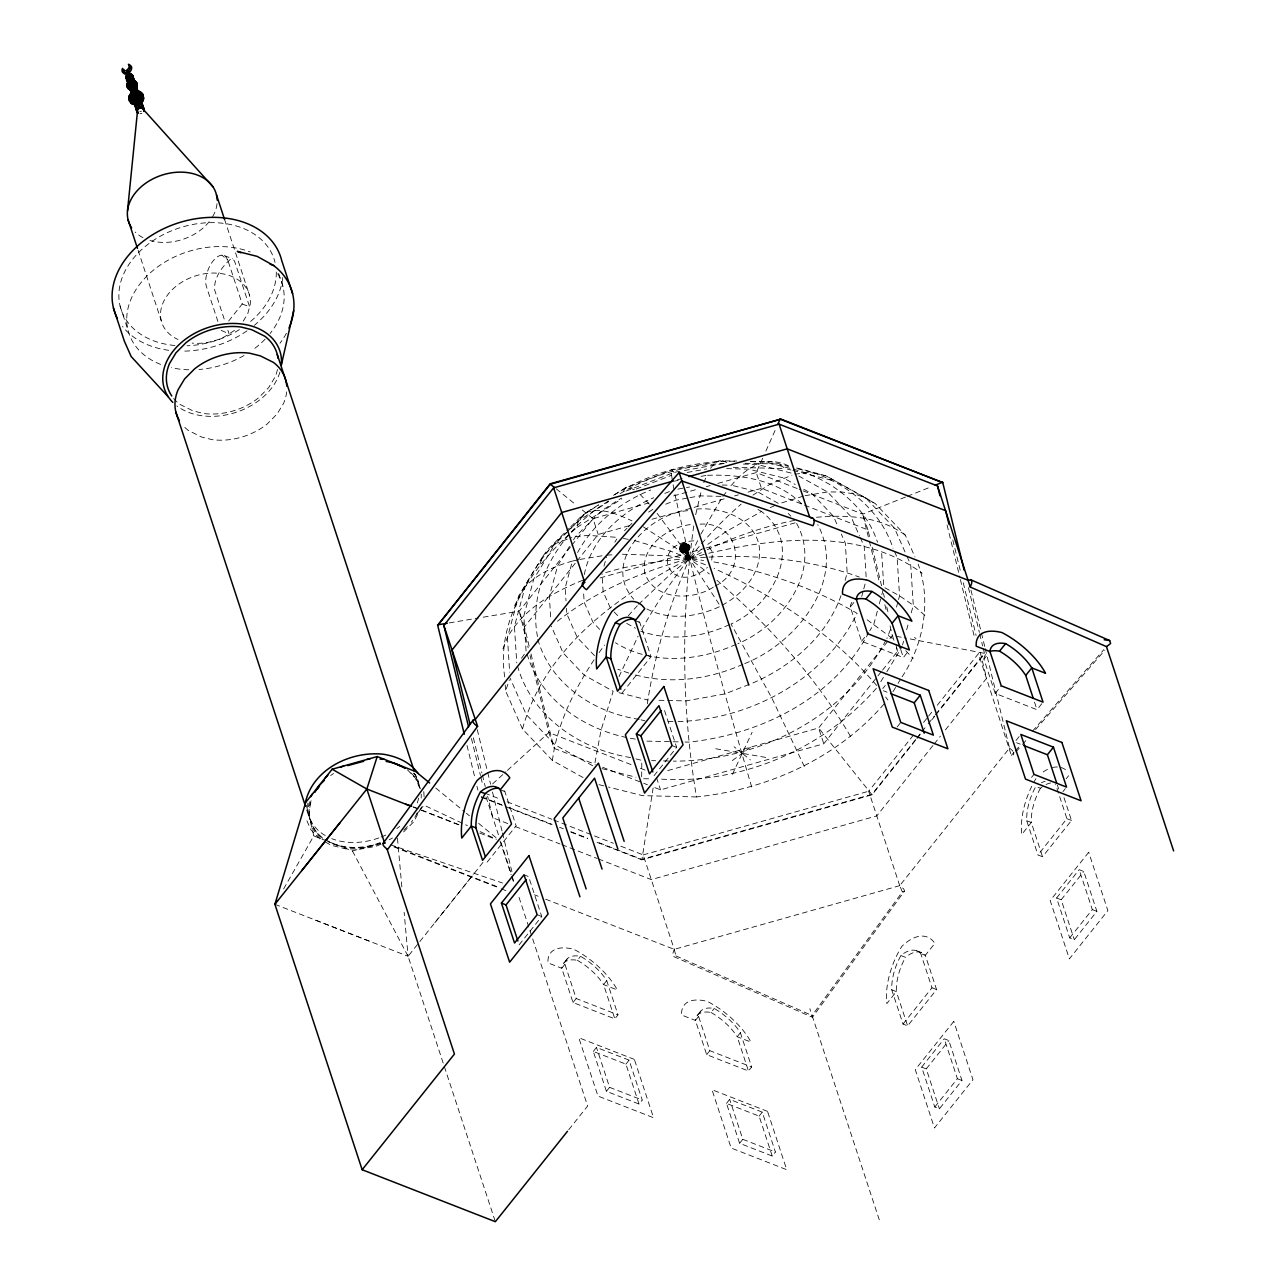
<?xml version="1.0" encoding="UTF-8"?>
<svg xmlns="http://www.w3.org/2000/svg" width="1286" height="1286" viewBox="0 0 1286 1286"><rect width="100%" height="100%" fill="white"/><g stroke="black" fill="none" stroke-linecap="round" stroke-linejoin="round"><path stroke-width="0.75" stroke-dasharray="5 3.75" d="M682.882 543.222C686.804 549.042 681.612 560.6 682.48 545.473C683.879 541.84 682.464 547.82 682.753 548.929C681.387 557.899 695.758 546.839 686.965 543.705L682.657 544.348L681.516 546.421L684.313 547.691L685.985 546.727L686.338 544.766L683.686 543.946L688.669 549.765L686.644 551.26L689.457 559.796L687.48 560.278L686.274 559.217L689.023 557.224L690.228 558.269L689.457 559.796M641.682 776.84L641.81 760.38L632.471 758.017M687.029 560.133L684.216 551.598L679.715 549.154L680.857 545.618L683.284 545.618L687.496 557.433M687.013 550.922L689.73 547.45L687.785 544.46L683.67 544.219L687.737 550.617L685.647 552.45L683.461 544.38L679.989 546.888C681.58 556.082 694.954 543.062 684.473 544.026C687.93 538.448 686.017 560.278 689.826 559.458M680.101 549.749C679.844 545.328 686.869 542.965 689.409 546.55L687.415 549.733M687.978 560.31C689.682 554.121 680.792 548.993 682.303 543.673L684.763 543.222M684.216 547.193C679.972 548.366 683.525 541.679 683.284 545.618M683.091 544.621L682.255 543.914L681.66 545.2M682.448 552.224C678.188 551.421 684.875 539.718 681.789 545.569M683.477 550.681L685.197 548.72L687.287 549.363M685.985 543.399C682.448 545.827 692.109 547.466 688.557 550.762M689.007 560.053L684.715 547.032L685.936 545.65L685.358 543.737L682.673 544.123L683.011 544.862L684.891 543.319L688.524 557.192M685.486 544.107L685.47 545.055M687.415 550.135L689.425 549.042C689.521 542.756 677.593 546.839 681.644 551.71L683.863 551.356M647.324 703.796C655.844 647.308 673.173 592.348 697.575 540.747C645.604 540.506 668.382 600.144 707.445 567.431M693.733 525.894C681.033 615.64 681.451 707.493 696.498 796.934C768.063 789.427 837.958 758.033 885.154 702.735M594.968 762.791L600.98 730.416L613.165 691.241L584.278 675.198L563.155 652.983L551.244 626.105M653.127 787.964L641.875 859.82L872.053 794.796L915.809 739.948M583.105 777.548L552.401 760.492C557.159 723.504 574.424 689.457 594.791 658.705M681.693 544.621L681.982 546.036M684.747 551.694L685.165 549.347M695.694 514.689L701.433 490.207M688.01 557.256L683.734 543.014L684.715 547.032M504.707 676.918C495.737 617.843 534.011 563.847 577.012 527.405C577.51 515.156 589.985 510.622 598.617 504.787M552.401 760.492L522.486 729.017C546.164 642.196 628.774 587.766 705.451 550.665M311.083 800.728C305.859 813.942 311.26 829.261 322.272 837.781M309.428 801.757L307.756 810.887M421.647 806.869L413.626 821.931L403.016 832.492M577.928 559.86L572.415 561.066L565.165 587.863L566.001 600.9M584.31 574.537C591.174 538.754 621.347 511.555 653.69 497.73M603.97 566.21L606.478 556.951M840.996 595.643C826.737 636.554 790.231 667.434 750.944 683.75M845.127 580.388L847.185 572.752L845.288 543.046L841.317 534.092M861.716 596.431L863.244 590.772M863.758 588.892L866.298 579.488M877.341 611.171L873.853 624.096L869.754 630.815M879.351 603.809L881.344 596.431M881.842 594.582L883.337 589.052M890.41 629.642L886.874 638.579M896.503 607.105L898.03 601.462M898.544 599.581L899.557 595.836L897.114 557.417L893.866 550.103M902.563 644.945L903.576 641.167M906.646 629.818L908.189 624.144M911.244 612.811L913.301 605.256L910.713 564.763L906.646 555.616M902.065 676.822C923.605 644.624 931.611 600.835 918.172 564.2M685.213 544.734C683.011 541.036 682.496 545.73 680.053 550.087L683.605 551.051M522.486 729.017L505.607 690.952L509.385 679.812M686.402 559.587L683.477 550.279L679.731 548.141L683.22 544.412C682.48 540.699 687.737 546.823 689.682 547.788L689.425 549.042M682.593 543.673L681.676 544.428M682.255 543.914C680.953 546.936 684.281 541.792 685.342 544.364M684.956 544.155L683.654 545.328L682.094 544.846M684.393 546.036L685.486 544.492M689.119 549.926L688.991 545.28L685.808 544.878M539.879 564.2L542.997 556.05L548.174 549.138L569.36 528.144M703.828 482.716L706.721 475.322C740.961 474.052 779.702 479.919 803.975 506.266M502.922 648.851L507.44 637.47L518.676 595.884L542.997 556.05L569.087 530.186M619.016 676.629L638.113 636.12M514.609 605.626C528.289 579.118 542.885 551.774 566.387 532.645M679.715 549.154L681.998 546.196M762.678 458.234L756.281 472.573L761.457 488.342L802.56 504.369M765.877 451.065L776.278 427.772M732.345 774.413L752.101 732.264M687.48 560.278C693.701 558.044 674.089 543.174 683.605 545.087M679.989 546.888L679.731 548.141M700.854 534.172L721.816 498.052M620.833 846.188L643.193 854.917L674.25 949.357L672.771 953.665A5.369 2.443 -66.4 0 0 673.478 956.479L812.43 1017.274L904.412 891.246A5.369 2.138 36.1 0 0 903.286 888.562L899.718 885.668L868.677 791.228L913.574 734.933M686.66 559.892C687.897 553.205 681.484 550.408 680.294 546.003M283.643 888.899L313.784 835.9L306.116 804.088M641.618 629.529C668.125 583.105 700.565 539.123 741.186 504.096M243.263 321.146L247.732 313.816L250.207 304.637A45.958 33.774 -18.2 0 0 187.322 279.158A45.958 33.774 -18.2 0 0 177.982 339.472M569.505 546.389L557.61 565.888L549.347 596.399L550.874 620.157M573.46 539.895L575.453 536.648L601.655 510.671L621.331 498.116M577.639 552.514C593.071 523.611 620.688 502.054 650.764 489.966M614.837 542.194L616.814 538.979M687.737 510.687C648.401 513.532 601.076 562.754 633.725 599.228M868.725 632.503C834.244 698.282 760.637 734.451 688.991 742.118L684.972 742.022M885.877 640.219C846.365 717.025 757.936 761.425 673.366 761.135M880.781 681.693L885.845 673.398M886.858 671.742L902.049 646.826M892.966 691.723L897.001 685.1M898.014 683.445L901.052 678.478M680.021 546.518L680.857 545.168M681.323 544.942C677.481 551.662 692.093 548.366 686.306 543.737M682.175 544.428L682.77 543.721M685.052 544.605L682.834 545.811M688.09 550.987C691.868 543.415 676.147 548.865 683.895 552.433L684.666 551.726M689.344 548.8L686.354 551.758M521.505 658.255L526.119 651.697L523.836 615.785L533.803 578.909L555.375 543.56L571.804 537.564M599.099 652.565L604.516 645.058M985.237 648.658L1009.51 748.066L899.718 885.668L902.354 891.937L812.093 1015.506L812.43 1017.274L809.858 1008.706M722.893 496.412L726.14 492.216M217.913 321.516L206.451 286.665A19.145 9.693 -68.7 0 1 206.708 274.031L208.268 269.304A19.145 9.693 -68.7 0 1 221.771 255.158L226.352 257.232L227.606 260.158L221.964 255.191M221.176 330.373L229.069 333.862L227.895 330.293M228.619 321.05L242.234 303.978L227.751 259.965M570.518 546.888L519.255 611.155L480.353 617.682M571.772 545.328L593.023 518.676L648.723 502.955M529.141 646.183L524.431 626.925L575.694 562.657M576.948 561.098L598.199 534.462L630.863 525.235M416.648 814.311L418.85 811.546M419.943 810.164L423.946 805.149L467.429 825.644M495.11 1220.977L408.08 956.27L484.163 860.897M487.169 862.134L516.136 825.837L504.868 791.581A37.889 19.177 -68.7 0 0 503.646 790.44M622.086 693.025L651.054 656.728L639.785 622.472A37.889 19.177 -68.7 0 0 638.563 621.331M519.142 944.808L541.727 916.5L528.61 876.586L524.013 874.785M654.06 775.699L676.661 747.391L663.528 707.477M563.991 962.892L567.174 958.906M564.94 964.275L561.757 968.262L573.026 1002.517L614.821 1018.833L618.003 1014.847L606.735 980.591A37.889 17.088 38.6 0 0 580.549 956.318A37.889 17.088 38.6 0 0 564.94 964.275L576.208 998.531L618.003 1014.847M906.968 653.015L903.351 657.564L861.556 641.248L850.287 606.992L853.92 602.443M577.366 960.304A37.889 17.088 38.6 0 1 603.552 984.578L617.328 989.963A54.333 24.514 38.6 0 0 573.733 949.261A54.333 24.514 38.6 0 0 547.981 962.892L561.757 968.262A37.889 17.088 38.6 0 1 577.366 960.304L580.549 956.318M573.026 1002.517L576.208 998.531M861.556 641.248L867.6 633.676M606.735 980.591L603.552 984.578L614.821 1018.833M890.025 625.864L892.371 635.509L818.603 727.972L664.958 771.375M654.928 787.675L660.538 789.861L823.796 743.742L881.312 671.646M882.566 670.086L897.564 651.279L895.683 643.563M593.296 1051.418L596.479 1047.431L629.095 1060.146L642.212 1100.06L639.029 1104.047L606.413 1091.332L593.296 1051.418L625.912 1064.133L639.029 1104.047M882.807 688.54L885.234 685.502M568.717 1129.735L587.638 1106.04L518.21 894.895M625.912 1064.133L629.095 1060.146M606.413 1091.332L609.596 1087.345L596.479 1047.431M897.146 726.944L900.763 722.394M923.557 722.427L927.302 717.733M928.556 716.173L932.302 711.48M937.285 705.226L978.453 653.626L1011.343 755.412L1013.32 754.93A5.482 2.749 41.2 0 0 1013.336 752.149M915.664 739.514L871.908 794.346L641.73 859.37L596.929 841.896M916.918 737.939L920.663 733.245M921.917 731.686L926.917 725.417M928.17 723.841L934.424 716.013M935.661 714.437L984.417 653.336L904.122 637.776M917.063 738.389L920.808 733.679M932.061 719.581L934.568 716.447M935.806 714.887L984.562 653.77L983.147 647.935M697.639 1015.056L700.822 1011.069M698.603 1016.438L695.421 1020.425L706.673 1054.681L748.468 1070.981L751.651 1066.994L740.382 1032.738A37.889 17.088 38.6 0 0 714.196 1008.465A37.889 17.088 38.6 0 0 698.603 1016.438L709.856 1050.694L751.651 1066.994M1041.837 703.651L1036.998 709.711L995.203 693.411L983.935 659.155L987.568 654.606M711.013 1012.468A37.889 17.088 38.6 0 1 737.216 1036.741L750.992 1042.11A54.333 24.514 38.6 0 0 707.38 1001.408A54.333 24.514 38.6 0 0 681.628 1015.04L695.421 1020.425A37.889 17.088 38.6 0 1 711.013 1012.468L714.196 1008.465M932.929 745.542L876.779 815.903L651.311 879.608L599.115 859.225M934.166 743.983L940.404 736.171M945.403 729.901L986.571 678.301L979.9 651.021M706.673 1054.681L709.856 1050.694M995.203 693.411L1001.247 685.824M740.382 1032.738L737.216 1036.741L748.468 1070.981M726.494 1103.388L729.676 1099.401L762.276 1112.133L775.41 1152.031L772.227 1156.034L739.611 1143.302L726.494 1103.388L759.094 1116.119L772.227 1156.034M1016.004 740.511L1019.621 735.978M759.094 1116.119L762.276 1112.133M739.611 1143.302L742.794 1139.316L729.676 1099.401M1031.533 777.403L1033.96 774.365M1066.207 778.737L1068.586 775.747M1062.943 791.646L1065.355 788.607M903.029 1024.074L931.98 987.793L920.728 953.537A37.889 19.177 -68.7 0 0 900.939 955.562A37.889 19.177 -68.7 0 0 891.761 989.834L903.029 1024.074L907.627 1025.874L936.578 989.577L925.309 955.321L920.728 953.537M1063.988 797.625L1071.495 820.468L1042.544 856.765L1037.947 854.965L1066.914 818.668L1055.645 784.412M921.66 1067.107L944.262 1038.783L948.859 1040.583L961.976 1080.497L939.375 1108.805L934.793 1107.021L921.66 1067.107L926.258 1068.891L939.375 1108.805M1056.594 897.998L1079.179 869.674L1083.776 871.474L1096.894 911.372L1074.308 939.696L1069.711 937.896L1056.594 897.998L1061.175 899.782L1074.308 939.696M926.258 1068.891L948.859 1040.583M1061.175 899.782L1083.776 871.474M934.793 1107.021L957.379 1078.697L944.262 1038.783M1069.711 937.896L1092.312 909.588L1079.179 869.674M434.845 922.721L473.184 874.673M710.563 468.233L714.55 463.41L718.681 460.87L736.685 461.015M1011.343 755.412L1013.979 752.39M1015.313 750.879L1020.586 744.835M1032.481 731.236L1103.822 649.655M1015.94 751.94L1021.164 745.96M1022.466 744.465L1026.389 739.98M1035.535 729.532L1104.787 650.33M628.291 615.721L637.293 605.77M722.089 485.015L731.573 485.24C745.285 467.766 766.858 454.488 788.993 466.111M638.579 604.34L672.064 572.704L704.471 546.92M570.775 526.746L582.06 515.557L598.376 505.141M567.769 531.279L587.059 512.166C602.378 507.231 618.18 514.625 632.005 520.846M570.47 528.819L578.716 520.653L608.503 501.636M624.417 530.796L627.07 528.176M628.388 526.858L632.374 522.92M492.651 783.849L505.977 771.696M507.456 770.346L548.865 732.538L530.057 655.458M682.577 543.431L683.188 543.624M680.664 545.569L681.982 544.348M684.056 544.621L684.072 543.319M686.644 551.26L688.749 550.344M141.412 111.191L139.836 111.544M557.481 621.251C600.771 586.737 653.706 567.255 706.85 553.784M752.953 495.11L770.668 483.825L791.983 475.225M732.345 760.573L752.117 746.089M685.229 543.673L684.473 543.383M879.286 1219.851L812.093 1015.506L675.889 955.9L673.478 956.479M234.486 330.406L224.632 336.707A45.958 33.774 -18.2 0 1 192.144 343.105M613.486 495.303C649.944 472.782 693.781 460.227 736.717 461.304M614.692 494.724L626.7 486.864L634.448 489.741M608.503 501.026C563.043 528.707 527.099 581.835 537.5 636.795M620.093 493.631C651.166 474.904 687.978 464.519 724.179 463.635M577.012 527.405L621.829 498.807M648.61 512.085L653.593 508.902M713.312 587.188C692.222 600.948 654.027 600.546 644.736 572.865C640.428 546.1 668.302 526.553 692.27 524.366M715 586.111C748.725 570.212 738.678 520.846 699.889 524.19M722.105 605.208C744.289 593.682 763.948 569.891 758.724 543.512C751.362 517.293 721.542 506.989 696.707 509.079M904.171 891.664L902.354 891.937M684.747 545.569L682.432 545.698M686.628 552.048L687.849 551.164M804.313 766.472L771.793 697.944L731.027 623.983C772.741 605.915 805.47 545.296 761.457 511.458L725.449 532.002L707.429 544.589L712.557 552.208L711.576 561.548C762.566 570.309 812.414 587.172 857.135 613.374C824.455 680.021 750.236 719.501 677.642 721.591M707.204 549.781C735.062 536.439 764.479 526.312 794.796 520.348C824.583 568.155 783.174 624.835 737.891 643.643M770.25 507.616L777.274 504.53M582.783 580.243C553.398 592.107 523.273 608.825 507.44 637.47L509.642 672.176M905.489 497.039L862.761 514.127L799.249 489.339M907.353 496.3L931.514 486.638M380.206 842.603C362.716 849.307 341.433 849.676 325.213 839.404M679.908 471.335L674.009 472.396L623.405 492.12L624.466 488.487L672.498 469.76L722.877 460.677L727.104 462.831L681.885 470.981M636.313 489.018L671.597 475.257L671.581 469.374L674.009 472.396M664.782 493.406L672.176 490.529M665.73 504.176L676.131 500.125L687.946 497.987M729.291 624.658C701.851 637.711 669.636 641.344 640.685 631.153M736.042 644.366C698.603 661.406 651.455 665.328 615.48 642.743M742.922 664.299C708.136 679.876 667.482 685.084 630.735 673.543M744.723 663.592C796.275 643.08 847.152 580.95 817.8 524.672M749.095 684.473L724.95 693.893L685.985 700.918L657.902 700.243M381.026 844.275L375.56 846.397L360.273 849.162L345.307 848.808L331.145 845.24L322.947 840.69M685.325 551.71L686.595 551.276M686.74 551.807L684.248 552.401M141.91 113.313L139.949 113.747M572.415 561.066C555.005 566.001 537.677 573.508 525.106 586.946L514.432 626.411L516.763 662.901M677.352 479.855L685.068 477.685M673.687 495.898L696.739 489.387M706.335 486.671L710.177 485.594M717.861 483.423L756.281 472.573L797.368 488.6M651.986 519.271L726.895 498.1M734.579 495.93L738.421 494.853M748.018 492.136L761.457 488.342M600.08 577.928L704.149 548.527M706.078 547.997L796.645 522.405M643.193 854.917L868.677 791.228M545.618 899.171L674.25 949.357L899.718 885.668M327.657 841.301L352.444 850.978L380.158 843.182M369.307 941.143L313.527 919.377M708.747 553.253C778.223 537.21 861.331 528.369 922.191 573.267M605.706 572.608C638.579 562.657 672.916 559.362 707.059 557.24M803.236 496.155L779.027 503.758L757.47 491.782L731.573 485.24M805.052 495.705L827.509 491.959L841.607 491.959L854.386 493.937L865.703 497.875L875.396 503.71L905.312 535.185L914.957 556.951M579.761 559.458L603.359 555.568M683.895 552.433L681.934 551.983M687.174 472.46L706.657 468.94M674.411 481.141L678.22 480.466M701.031 476.35L706.721 475.322M677.899 489.114L689.537 487.008M689.907 497.634L699.761 495.866L720.964 496.364M449.248 622.906L478.408 618.003M683.895 543.705L684.666 543.174M685.727 551.983C683.139 552.996 681.773 549.251 684.457 548.447C690.759 546.92 686.242 556.5 690.084 559.088M575.453 536.648L588.088 535.394L617.794 537.371M708.988 557.095C759.688 554.523 811.402 559.748 859.353 577.044M816.465 517.293C846.735 514.496 880.058 516.361 905.312 535.185M606.976 555.102L612.779 554.78M622.44 554.234L667.916 555.745L703.619 560.455M685.936 545.248L689.312 546.164C689.569 550.601 682.544 552.948 680.005 549.379M750.494 461.336L772.179 461.851L788.511 466.448M750.735 461.642L764.768 461.963L791.453 468.715M745.092 463.249L779.059 464.053L785.312 468.57L790.986 470.001M743.421 464.085L756.891 464.407L795.423 474.148L806.692 472.573L817.028 473.2L826.335 476.013L865.703 497.875L894.477 528.144L905.842 553.784M733.309 467.332L785.312 468.57M726.606 468.618L748.677 469.149L783.367 477.91L795.262 484.517M668.029 721.366L675.713 721.542M646.906 741.122L682.979 741.974M651.664 760.621L655.619 760.701M663.496 760.894L671.388 761.087M643.675 778.705L651.664 778.898M661.647 779.139C742.794 784.235 824.856 748.179 877.743 686.676C833.617 634.995 775.747 596.206 714.084 568.476M696.498 796.934L642.486 795.648L608.455 787.048M242.234 303.978L249.613 306.856L235.129 262.842L233.939 260.19L231.014 258.759C222.237 266.282 213.781 277.776 214.601 289.848L224.954 321.339M683.573 543.239L684.409 543.206M683.477 543.544L684.232 543.239M684.618 543.431L686.386 543.608M683.364 546.277L682.046 545.827M683.027 552.321L684.795 552.482M715.772 748.757L742.231 753.339L734.065 746.748M743.533 753.564L768.674 757.92M623.372 538.432L630.799 539.847M896.294 636.265L902.177 637.406M796.484 467.991C838.793 476.913 879.351 506.089 893.047 548.27M797.963 468.843L826.335 476.013L875.396 503.71M793.349 469.197C830.37 478.585 865.414 505.06 877.534 542.274M792.883 470.483L834.453 480.996M628.822 673.076L617.827 669.267M618.952 692.704L647.855 700.002M639.142 719.356C594.132 712.765 550.295 684.281 537.628 638.74M641.071 719.838L644.929 720.819M635.284 739.096C587.541 731.863 540.715 701.754 526.922 653.497M630.606 757.55C580.484 749.69 532.179 717.041 517.695 666.646M601.961 768.626L635.991 777.226M599.003 784.653L606.558 786.566M634.512 540.57L670.681 551.212L708.811 566.081M685.518 543.496L687.785 544.46L686.66 548.833L689.473 557.368M390.703 844.854L502.521 883M224.311 255.576L232.541 258.791M804.425 505.109L867.937 529.896L869.818 537.596M883.418 690.759L887.035 692.173M1016.599 742.745L1020.232 744.16M635.204 620.688L639.785 622.472M1042.319 786.775A37.889 19.177 -68.7 0 0 1040.454 788.238L1035.873 786.453A37.889 19.177 -68.7 0 0 1026.694 820.709L1037.947 854.965M1066.914 818.668L1071.495 820.468M647.983 655.538L651.054 656.728M1026.694 820.709L1031.276 822.51L1042.544 856.765M672.064 745.591L676.661 747.391M1092.312 909.588L1096.894 911.372M631.056 764.607L548.865 732.538L554.057 748.307L595.145 764.35M640.396 768.256L646.006 770.443M602.62 767.26L641.859 782.563M643.723 783.303L647.453 784.749M916.725 950.788L921.323 952.572M500.27 789.797L504.868 791.581M484.742 793.092L499.659 798.911M507.118 801.821L551.855 819.278M553.719 820.002L613.374 843.278M900.939 955.562L905.537 957.347A37.889 19.177 -68.7 0 1 925.309 955.321L934.858 943.361A54.333 27.52 -68.7 0 0 901.904 946.303A54.333 27.52 -68.7 0 0 886.81 1003.578L896.358 991.619A37.889 19.177 -68.7 0 1 905.537 957.347M481.205 796.741L501.733 804.747M509.208 807.656L552.128 824.406M559.603 827.332L563.332 828.779M570.807 831.688L587.606 838.247M481.35 797.175L503.758 805.92M505.623 806.644L552.273 824.856M570.952 832.138L587.75 838.697M597.074 842.33L641.875 859.82M931.98 987.793L936.578 989.577M507.777 823.587L492.86 817.767L487.619 796.323M515.22 826.496L559.973 843.954M561.837 844.677L597.251 858.501M891.761 989.834L896.358 991.619L907.627 1025.874M413.079 807.061L461.417 825.917M479.807 833.103L494.531 838.842M534.429 894.799L538.159 896.262M394.272 846.526L499.724 887.678M393.95 846.927L499.402 888.079M501.251 888.803L506.797 890.957M537.146 914.7L541.727 916.5M957.379 1078.697L961.976 1080.497M313.784 835.9L325.921 840.626M274.899 904.299L408.08 956.27L404.125 912.288M609.596 1087.345L642.212 1100.06M742.794 1139.316L775.41 1152.031M413.545 806.885L461.336 825.628M480.112 831.608L496.428 839.292M681.644 551.71L680.053 550.087M643.354 526.858L674.748 547.177L709.342 573.942M798.799 476.029L827.509 491.959L850.962 516.634L859.53 535.957M803.766 489.243L812.254 493.953L833.376 516.168L838.15 526.922M757.952 509.513L761.457 511.458M646.89 608.953C669.701 620.977 697.832 616.862 720.433 606.285L679.844 543.93L657.05 513.227M626.668 623.372L635.429 628.227M592.685 765.765L555.038 744.851L526.247 714.582L510.012 677.947M680.696 550.874L685.695 551.694L688.492 560.23M867.166 619.804L893.272 639.142M1009.51 748.066L1012.178 750.365A5.482 2.749 41.2 0 1 1012.838 751.265M914.523 637.406L916.018 638.595M742.97 753.95L750.381 759.913M556.227 488.825L576.16 504.996M582.285 509.979L593.023 518.676L598.199 534.462M319.684 838.874L310.73 829.566L305.505 817.414M435.761 788.045L464.841 811.996M466.368 813.266L469.438 815.774M478.617 823.345L496.991 838.472M717.009 580.324C768.996 625.35 815.983 677.224 850.769 736.814M924.875 615.351L913.301 605.256L899.557 595.836L883.836 587.204L881.537 551.292M639.898 494.194L651.166 506.137M407.373 769.751L415.33 778.046L419.831 788.093L417.162 777.049M788.222 513.435L790.858 516.2M614.194 611.991L619.305 617.376M599.662 629.384L593.087 622.472L584.198 602.411L583.49 591.319M594.518 655.667L577.301 637.551L566.837 613.952L566.483 608.358M413.465 773.159L415.941 775.763M320.728 838.601L311.887 828.039M905.762 650.748L913.189 658.593M687.769 544.203L688.621 546.566L686.933 549.026L690.228 558.671M684.988 543.383L685.599 544.219M885.652 697.044L887.903 700.018M352.444 850.978L408.08 956.27M860.302 537.709L864.208 546.486L866.185 577.543M610.336 607.94L603.118 591.64L601.961 573.62M679.683 548.479L680.423 550.649M1034.491 702.108L1036.998 709.711M1057.397 785.167L1058.651 788.961M867.937 529.896L862.761 514.127L868.87 539.172M900.843 649.944L903.351 657.564M892.371 635.509L894.108 640.766M896.406 647.774L897.564 651.279M872.053 794.796L818.603 727.972L823.796 743.742M656.503 777.596L660.538 789.861M524.431 626.925L519.255 611.155L528.176 647.758M485.995 796.886L498.438 834.743M500.913 842.282L511.458 874.335M512.069 876.216L514.561 883.755M500.045 840.996L511.121 874.705M511.748 876.57L514.207 884.061M278.676 273.42L282.904 286.312M415.442 774.767L419.831 788.093M224.6 219.552L249.645 295.716M138.1 250.272L161.248 320.68M306.695 809.939L309.813 819.455M120.112 306.132L127.989 330.084M751.683 786.984C723.021 689.907 696.289 592.171 674.732 493.245M674.25 949.357L675.889 955.9M970.978 590.178L980.961 631.105M981.443 633.066L984.771 646.713M968.422 587.654L979.353 632.374M979.675 633.885L982.665 645.99M952.797 539.911L960.883 573.042M963.262 582.783L976.106 635.429M947.059 524.977L959.903 577.607M960.385 579.552L974.177 636.088M872.165 547.225L881.569 585.757M883.45 593.473L884.398 597.331M886.745 606.96L888.626 614.66M869.336 541.101L879.688 583.474M884.848 604.677L886.263 610.448M531.022 653.899L554.057 748.307M477.267 729.628L487.249 770.571M487.732 772.516L490.577 784.219M492.49 792.015L502.006 830.997M502.472 832.942L511.989 871.94M473.361 737.842L481.912 772.934M482.395 774.879L485.24 786.582M471.432 738.502L480.466 775.538M480.932 777.5L482.845 785.296M466.995 745.446L475.209 778.946M476.961 786.276L477.91 790.167M673.125 484.822L674.025 489.805M671.597 475.257L672.289 479.935M397.487 838.327L401.971 888.304M505.221 684.94L505.607 690.952M423.785 791.597L424.155 797.529M983.935 659.155A37.889 17.088 38.6 0 1 987.23 652.838M850.287 606.992A37.889 17.088 38.6 0 1 852.505 601.623M279.898 372.152A60.747 44.64 -18.2 0 1 235.981 412.34A60.747 44.64 -18.2 0 1 176.841 405.91M277.454 369.484A57.243 42.068 -18.2 0 1 275.011 377.103L268.597 387.713L258.599 397.808A57.243 42.068 -18.2 0 1 203.59 413.497L192.868 410.813L179.735 404.27A57.243 42.068 -18.2 0 1 172.887 397.503M286.456 333.235A87.48 64.284 -18.2 0 1 279.994 343.233M282.775 277.487A87.48 64.284 -18.2 0 1 254.371 325.31M246.976 330.888A87.48 64.284 -18.2 0 1 182.499 351.158M168.739 350.306A87.48 64.284 -18.2 0 1 122.524 326.467M276.297 272.053A80.552 59.204 -18.2 0 1 248.471 323.188M239.405 329.602A80.552 59.204 -18.2 0 1 187.033 345.789M174.912 345.5A80.552 59.204 -18.2 0 1 119.566 287.26A80.552 59.204 -18.2 0 1 195.826 223.941A80.552 59.204 -18.2 0 1 275.043 262.376M277.68 273.789A80.552 59.204 -18.2 0 1 270.156 333.444M265.125 339.183A80.552 59.204 -18.2 0 1 251.96 350.435M244.051 355.483A80.552 59.204 -18.2 0 1 198.976 369.5M188.785 369.789A80.552 59.204 -18.2 0 1 171.295 367.651M160.605 364.388A80.552 59.204 -18.2 0 1 140.737 282.936A80.552 59.204 -18.2 0 1 250.288 251.992M217.029 203.718A45.958 33.774 -18.2 0 1 211.274 218.845M209.184 221.69A45.958 33.774 -18.2 0 1 149.996 240.466M142.971 237.653A45.958 33.774 -18.2 0 1 135.159 232.043M1040.454 788.238A37.889 19.177 -68.7 0 0 1031.276 822.51L1021.743 834.469A54.333 27.52 -68.7 0 1 1031.774 786.244M1046.048 784.508A37.889 19.177 -68.7 0 1 1051.418 782.885M1061.014 767.517A54.333 27.52 -68.7 0 1 1067.943 771.873M1043.155 771.97A54.333 27.52 -68.7 0 1 1049.44 768.546M1052.511 767.549A54.333 27.52 -68.7 0 1 1058.33 767.035M1034.201 781.599A54.333 27.52 -68.7 0 1 1035.937 778.641M1041.451 782.724A37.889 19.177 -68.7 0 1 1045.084 781.39M421.165 794.234A57.163 42.004 -18.2 0 1 421.181 797.995M417.211 812.881A57.163 42.004 -18.2 0 1 411.279 822.22M407.437 826.56A57.163 42.004 -18.2 0 1 403.032 830.643M392.455 838.022A57.163 42.004 -18.2 0 1 389.208 839.758M380.656 843.455A57.163 42.004 -18.2 0 1 328.605 841.928M322.738 838.183A57.163 42.004 -18.2 0 1 311.325 801.082M330.647 775.571A57.163 42.004 -18.2 0 1 333.588 773.481M410.957 772.95A57.163 42.004 -18.2 0 1 420.329 788.768M414.06 773.191A57.163 42.004 -18.2 0 1 419.349 788.704M418.609 798.14A57.163 42.004 -18.2 0 1 416.905 803.879M399.657 826.4A57.163 42.004 -18.2 0 1 396.811 828.554M385.752 835.048A57.163 42.004 -18.2 0 1 380.608 837.266M378.84 837.925A57.163 42.004 -18.2 0 1 331.724 838.649M325.229 835.53A57.163 42.004 -18.2 0 1 307.868 803.187M286.665 391.86A57.243 42.068 -18.2 0 1 283.611 403.29L277.197 413.883L267.215 423.978A57.243 42.068 -18.2 0 1 212.206 439.667L201.468 436.983L188.351 430.44A57.243 42.068 -18.2 0 1 182.676 425.136M953.778 1021.405L915.278 1069.663L934.456 1127.983L972.955 1079.726L953.778 1021.405M1088.712 852.28L1050.196 900.554L1069.373 958.874L1107.873 910.617L1088.712 852.28M634.368 1059.407L578.78 1037.722L597.958 1096.058L653.545 1117.743L634.368 1059.407M767.549 1111.393L711.978 1089.708L731.155 1148.028L786.727 1169.713L767.549 1111.393"/><path stroke-width="1.5" d="M125.98 76.822L128.07 80.182L126.012 77.932L126.944 75.006L132.185 75.07L134.307 82.24M126.221 78.317C126.108 75.215 131.059 73.591 132.796 76.163M126.012 77.932C128.198 71.469 127.427 76.212 129.629 81.307L128.295 83.011C123.858 86.757 135.03 88.814 131.815 94.232L129.243 96.032L129.05 99.536L134.226 103.057L130.931 102.591L129.484 100.903L129.339 99.778L131.735 103.619L135.303 104.037L138.149 113.393C132.442 109.085 146.074 104.616 144.016 111.464L140.817 100.163L137.152 98.958L134.789 100.292L134.017 102.398L136.991 112.332M126.349 76.115L127.218 79.394M128.455 82.947L126.028 77.224L126.944 75.006M126.816 72.675C126.671 71.116 129.87 71.293 128.809 72.82C123.617 72.257 130.593 81.661 126.912 72.225M131.847 90.165L127.378 87.03L127.153 84.008M127.378 87.03C126.462 79.764 141.717 81.307 135.978 87.448L136.911 91.419M127.925 76.051L126.237 76.131L128.664 82.352L126.96 84.651M131.976 93.042L130.947 89.65C123.199 87.561 138.341 79.394 136.38 87.818L135.753 88.091M129.05 99.536L129.243 96.032M142.939 108.153L139.74 99.183L141.042 95.485L140.431 91.981L134.725 91.692L131.381 80.777L128.118 82.191L127.812 84.989C126.317 95.694 136.927 75.601 137.554 91.177M129.597 100.549C128.407 89.297 151.009 93.765 141.01 101.53L144.289 110.692M129.42 74.749C132.458 72.37 133.117 79.603 133.728 81.275M132.619 78.189L131.895 75.424M132.747 75.987L132.201 79.121M132.876 77.867L132.956 76.372M136.846 86.162L136.011 82.015L137.313 85.808L135.834 88.573L136.139 87.143M136.863 84.442L136.589 82.497M137.12 86.451L136.943 83.124L135.432 81.291L131.059 80.68C129.757 72.177 126.317 73.302 130.304 80.922L128.021 82.674L132.506 92.93L126.928 75.376M143.373 99.81L142.585 93.958L138.824 91.274L135.593 91.579C133.214 84.378 131.976 75.022 128.102 71.55M129.404 73.993C133.101 74.749 135.4 81.854 134.853 85.358L137.152 91.885M129.629 81.307L128.664 82.352M138.293 108.731C141.637 105.147 128.262 93.814 133.133 92.383M127.507 210.824L137.634 109.728M124.244 71.566A4.083 2.556 -47.5 0 1 123.794 70.2L122.54 69.042A4.083 2.556 -47.5 0 0 126.751 70.167A4.083 2.556 -47.5 0 0 128.777 64.67L130.031 65.811A4.083 2.556 -47.5 0 1 130.368 66.422M129.677 89.715C123.552 85.969 135.528 79.121 137.152 85.519L135.946 87.464L137.731 92.431M130.224 100.903L130.4 99.569M132.506 92.93L130.609 93.476L130.625 95.196L134.789 100.292L137.586 109.358M293.674 310.649L281.296 365.208A60.747 44.64 -18.2 0 0 207.191 327.834A60.747 44.64 -18.2 0 0 172.822 402.405M127.812 71.582L128.889 73.993M134.725 91.692L138.277 90.952L139.274 92.351L138.952 98.926L142.087 107.879M127.009 86.371L128.278 83.638M304.927 804.843C311.051 769.767 350.58 750.542 383.598 754.271C396.908 756.473 410.17 762.116 418.175 773.497M136.782 110.853L134.049 101.69L129.098 98.074L129.725 94.714L132.056 93.556C133.342 88.477 127.7 86.918 127.491 83.076M131.67 76.565L132.41 78.751L132.988 77.481M137.055 110.082L134.307 100.967L129.629 96.579L131.092 92.994M140.608 101.851L142.987 99.247L142.891 101.128L140.737 102.993C145.431 94.103 126.703 100.228 135.753 104.632L130.915 102.993L128.905 98.443M567.48 1131.294L495.351 1221.7L362.154 1169.73L274.899 904.299L366.848 789.025L377.216 756.554L415.86 771.648L429.637 782.997M126.028 77.224L126.558 75.536M127.057 85.342C128.07 81.645 133.294 79.925 136.3 82.304L135.432 85.744L137.747 92.287M132.94 77.08L131.542 79.025M130.352 94.055L130.24 97.302M129.098 98.074C130.545 92.833 137.956 90.406 142.216 93.765L140.383 99.601L143.614 108.619M130.995 94.489L131.879 92.833M131.831 92.399L133.889 91.965L130.111 81.195L131.108 80.375L133.953 80.729L136.412 91.644L138.277 90.952M139.177 108.233C129.886 85.873 134.339 84.394 140.142 107.928M777.869 424.187L780.264 418.818L942.799 482.636L780.409 419.268L550.231 484.275L437.722 625.301L550.087 483.841L780.409 419.268M133.953 80.729L131.831 80.584L134.307 81.661M135.593 91.579C140.383 89.827 136.3 106.899 141.138 107.799M1173.62 850.914L1106.458 646.633L970.255 587.027L971.557 583.764A5.482 2.492 -66.4 0 0 970.512 579.664L968.599 580.436L813.877 520.042M276.844 900.875L274.899 904.299L305.698 802.384L332.158 769.221L377.216 756.554M123.906 69.428L123.858 69.492A5.128 3.215 -47.5 0 0 123.906 73.431A5.128 3.215 -47.5 0 0 127.587 73.672L129.516 72.321A5.128 3.215 -47.5 0 0 131.686 67.949A5.128 3.215 -47.5 0 0 129.613 65.457L129.613 65.457M314.845 792.369L318.735 785.955L324.458 780.248M310.794 796.693L312.594 793.735M129.211 97.334L130.963 95.341M126.237 76.131L127.25 74.942M126.285 76.517L127.877 75.617M127.33 83.638L128.439 81.886M132.024 79.282L132.731 78.173M129.484 95.582L133.648 91.595M143.132 100.26L140.833 102.784M141.524 102.832L143.662 98.813L142.585 93.958M383.212 843.23L473.071 720.208M970.255 587.027L937.542 485.979L779.091 424.155L553.623 487.844L443.831 625.446L477.588 726.333L387.729 849.371A5.674 2.267 36.1 0 1 383.164 844.886A5.674 2.267 36.1 0 1 385.028 842.925M553.623 487.844L584.664 582.285L474.888 719.887A5.674 2.267 36.1 0 0 473.023 721.848A5.674 2.267 36.1 0 0 477.588 726.333M500.27 789.797L509.819 777.837A54.333 27.52 -68.7 0 0 476.865 780.779A54.333 27.52 -68.7 0 0 461.77 838.054L471.319 826.094A37.889 19.177 -68.7 0 1 480.498 791.822A37.889 19.177 -68.7 0 1 500.27 789.797L511.539 824.053L482.571 860.35L471.319 826.094L475.916 827.879L485.288 856.428M635.204 620.688L644.736 608.712A54.333 27.52 -68.7 0 0 611.782 611.67A54.333 27.52 -68.7 0 0 596.688 668.945L606.236 656.985A37.889 19.177 -68.7 0 1 615.415 622.713A37.889 19.177 -68.7 0 1 635.204 620.688L646.456 654.944L617.505 691.241L606.236 656.985L610.834 658.77L620.849 689.216M501.427 903.11L524.013 874.785L537.146 914.7L514.545 943.024L501.427 903.11L506.025 904.91L517.888 941.014M636.345 734.001L658.946 705.676L672.064 745.591L649.462 773.915L636.345 734.001L640.942 735.785L652.806 771.905M506.025 904.91L526.231 879.56M640.942 735.785L661.149 710.451M362.154 1169.73L454.44 1054.054L386.893 848.631M856.283 599.292A37.889 17.088 38.6 0 1 865.88 599.035L871.924 591.464A37.889 17.088 38.6 0 1 898.126 615.737L911.903 621.106A54.333 24.514 38.6 0 0 868.291 580.404A54.333 24.514 38.6 0 0 842.555 594.036L856.331 599.421A37.889 17.088 38.6 0 1 871.924 591.464M900.216 648.048L892.082 623.308L898.126 615.737L909.395 649.977L867.6 633.676L856.331 599.421M924.2 733.197L914.201 702.783L920.262 695.212L887.645 682.48L900.763 722.394L933.379 735.11L920.262 695.212M989.931 651.455A37.889 17.088 38.6 0 1 999.543 651.182L1005.588 643.611A37.889 17.088 38.6 0 1 1031.774 667.884L1045.55 673.269A54.333 24.514 38.6 0 0 1001.955 632.567A54.333 24.514 38.6 0 0 976.203 646.199L989.979 651.568A37.889 17.088 38.6 0 1 1005.588 643.611M1033.237 698.298L1025.73 675.455L1031.774 667.884L1043.042 702.14L1001.247 685.824L989.979 651.568M1056.77 783.27L1047.399 754.753L1053.443 747.182L1020.843 734.451L1033.96 774.365L1066.56 787.096L1053.443 747.182M340.083 822.574L301.76 870.622M128.889 71.743L126.96 73.093L128.889 71.743L130.063 75.569M582.703 582.783L679.137 472.509L812.302 517.92M136.38 87.818L136.943 86.821L135.319 88.605M132.571 80.648L133.583 80.391M325.197 777.95L327.85 775.313M129.677 74.829L131.22 74.186L132.747 75.713M126.703 75.472L128.311 74.99L127.298 71.839M127.973 74.717L127.378 76.356M128.118 82.191L129.195 81.227M135.287 89.039L136.155 88.268M130.609 93.476L132.137 92.094M140.479 103.732L141.99 100.646M122.604 68.351A5.128 3.215 -47.5 0 0 122.652 72.273A5.128 3.215 -47.5 0 0 126.333 72.53L128.262 71.164A5.128 3.215 -47.5 0 0 130.433 66.808A5.128 3.215 -47.5 0 0 128.359 64.3M135.303 104.037L132.185 103.844L135.962 105.002M129.87 74.958L132.104 74.813L132.008 78.028M127.346 74.909L128.214 74.267M128.986 81.42L131.381 80.777M131.799 93.042L135.223 91.547M126.751 76.308L127.861 75.842M1106.458 646.633L1110.638 643.498L1109.657 640.541L971.01 579.873M130.047 89.152L131.14 90.116L131.333 89.264M935.227 485.16L942.654 482.186L964.162 570.148M347.702 765.62L363.761 761.232M340.549 767.212L343.78 765.958M133.76 81.211C134.95 72.016 121.913 77.112 128.439 83.542M128.118 74.475L128.986 74.186M128.23 74.813L132.313 75.167L134.13 81.677M133.326 91.563L134.966 91.033M673.51 480.948L561.725 512.519L451.949 650.121L470.017 724.195M688.926 476.592L787.209 448.83L945.66 510.671L948.988 524.302M405.637 804.152L411.713 806.161M366.96 759.447L369.998 758.885M447.303 623.228L437.578 624.867L464.294 734.21M128.793 74.074L129.886 74.074L131.831 80.584M128.809 74.347L129.886 74.074M132.426 80.295L131.22 80.455M134.708 91.242L136.654 90.824M140.753 102.253L142.264 101.787C144.98 90.695 123.938 100.324 135.014 104.954M1104.208 639.769L1109.657 640.541M380.029 759.126L384.032 759.222M129.259 74.299L130.706 75.263M130.32 89.731L131.574 89.827M130.706 90.052L132.137 90.197M135.818 91.113L138.566 92.013M139.081 92.688L141.685 93.235L143.019 95.293M135.175 103.636L133.342 103.475L133.776 104.359M138.824 91.274L143.132 94.923L143.019 97.286L140.817 100.163L144.096 109.214M394.239 763.209L401.473 766.504M129.982 74.041L131.493 74.395M133.133 80.343L135.062 81.098M127.957 79.346L127.748 80.118M128.07 79.812L126.655 79.137M137.602 90.872L140.431 91.981M131.14 90.116L128.311 88.766L126.928 85.664M240.948 252.779L237.315 251.365L257.168 256.38L273.693 265.559A87.48 64.284 -18.2 0 1 288.948 328.107M270.06 264.144L273.693 265.559M890.651 693.588L914.201 702.783M1023.849 745.575L1047.399 754.753M615.415 622.713L620.013 624.498A37.889 19.177 -68.7 0 1 635.798 619.739M480.498 791.822L485.095 793.623A37.889 19.177 -68.7 0 1 499.338 788.414M332.158 769.221L366.848 789.025L411.215 806.338M140.833 93.83L142.087 94.441M135.448 83.268L136.252 83.815M130.481 74.218L131.333 75.279M134.017 80.632L136.3 82.304M135.512 82.465L137.039 83.863L135.818 86.242L137.763 91.772M128.905 88.766L127.33 87.335M130.256 89.827L128.809 87.978M140.881 92.206L142.216 93.765M554.684 487.571L550.231 484.275M128.198 71.212L129.516 72.321M126.333 72.53L127.652 73.623M168.45 397.085L131.172 356.543L124.356 341.16L113.457 308.013M142.232 108.217L212.881 186.711M139.804 91.933L140.495 92.801M126.221 78.575L127.169 79.732M129.484 100.903L131.719 102.944L131.51 101.755M131.735 103.619C126.43 96.932 141.364 90.695 143.421 98.492L141.026 100.822L144.321 109.937M128.359 74.492L127.523 71.678M779.091 424.155L809.521 516.715M748.79 685.116L679.137 472.509L679.378 473.987M624.144 841.349L598.44 763.112L554.202 818.571L579.922 896.792M617.907 849.162L594.566 778.175L562.818 817.96L586.159 888.964M578.684 798.076L602.041 869.063M292.597 293.642L281.698 260.495A87.48 64.284 -18.2 0 0 175.025 224.021A87.48 64.284 -18.2 0 0 117.396 318.526M277.294 354.566L414.205 770.957M216.466 194.797L224.6 219.552M366.848 789.025L384.707 843.327M128.632 71.646L129.982 75.794M128.375 71.566L129.838 76.003M127.057 72L128.102 75.183M128.07 219.761L137.473 248.359M175.893 412.115L305.441 806.129M132.538 75.344L133.005 76.79M132.892 77.224C131.944 73.768 125.498 75.874 126.767 79.234M125.948 77.514L126.43 78.944M127.121 84.94L128.262 88.445L130.384 89.281L131.895 94.344M134.676 103.619L137.457 112.943M129.822 88.22L131.799 94.891M937.542 485.979L939.921 495.737M443.831 625.446L468.57 726.815M610.834 658.77A37.889 19.177 -68.7 0 1 620.013 624.498M475.916 827.879A37.889 19.177 -68.7 0 1 485.095 793.623M999.543 651.182A37.889 17.088 38.6 0 1 1025.73 675.455M865.88 599.035A37.889 17.088 38.6 0 1 892.082 623.308M277.969 358.183A57.243 42.068 -18.2 0 0 264.836 336.241L251.718 329.698L240.98 327.014A57.243 42.068 -18.2 0 0 185.988 342.703L175.989 352.798L169.575 363.408A57.243 42.068 -18.2 0 0 171.794 395.992M131.654 227.847A45.958 33.774 -18.2 0 1 161.956 175.121A45.958 33.774 -18.2 0 1 217.173 200.086M317.192 789.395A57.163 42.004 -18.2 0 1 319.442 786.373M386.154 761.425A57.163 42.004 -18.2 0 1 405.17 768.449M584.664 582.269A5.626 2.813 41.2 0 0 582.381 584.728A5.626 2.813 41.2 0 0 586.529 589.711L681.644 480.916L813.009 525.733A5.626 3.119 -71.2 0 0 813.942 519.785A5.626 3.119 -71.2 0 0 810.887 518.113M286.762 386.218A57.243 42.068 -18.2 0 0 273.452 362.411L260.319 355.868L249.597 353.2A57.243 42.068 -18.2 0 0 194.588 368.873L184.589 378.968L178.175 389.578A57.243 42.068 -18.2 0 0 179.397 420.602M528.948 855.608L490.448 903.881L509.626 962.201L548.125 913.944L528.948 855.608M663.865 686.499L625.366 734.756L644.543 793.092L683.043 744.835L663.865 686.499M928.701 690.469L873.13 668.784L892.307 727.12L947.878 748.806L928.701 690.469M1061.898 742.456L1006.327 720.771L1025.505 779.091L1081.076 800.776L1061.898 742.456"/></g></svg>
